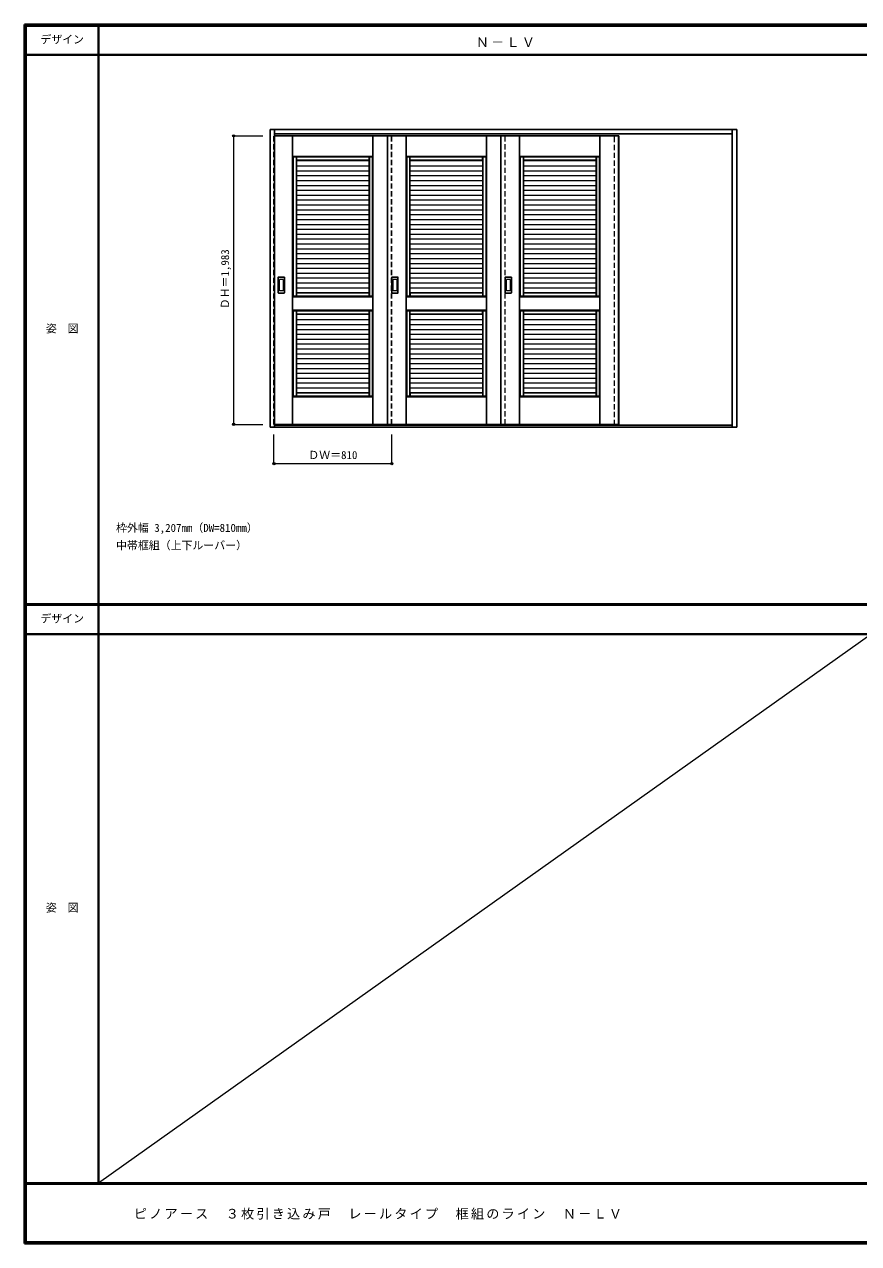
# Model space of a CAD drawing. Units: millimetres, scale not verified. Extents: x -6000 to 5700, y -4307 to 4175.
# Drawn here: x -6000 to -267, y -4205 to 4175 of the extents above; entities that cross this region are included whole.
import ezdxf
from ezdxf.enums import TextEntityAlignment as Align

# ---------------------------------------------------------------- set-up
doc = ezdxf.new("R2010")
doc.units = ezdxf.units.MM
doc.header["$LTSCALE"] = 30
doc.header["$PDMODE"] = 32
doc.header["$PDSIZE"] = 15
doc.linetypes.add('DASHED1', pattern=[1.8, 1.2, -0.6])
for name, color, linetype, lineweight in [('0-2_扉', 3, 'Continuous', 25), ('0-3_仕上げ', 7, 'Continuous', 18), ('0-4_枠', 3, 'Continuous', 25), ('0-6_引手', 3, 'Continuous', 25), ('0-B_寸法', 7, 'Continuous', 9), ('F-0_補助線', 7, 'Continuous', 18), ('F-1_枠', 6, 'Continuous', 40)]:
    doc.layers.add(name, color=color, linetype=linetype, lineweight=lineweight)
doc.layers.add('0-A_文字', color=7, linetype='Continuous')
doc.layers.add('F-A_文字', color=7, linetype='Continuous')
doc.styles.add('ＭＳ ゴシック', font='')
doc.styles.get('ＭＳ ゴシック').set_extended_font_data('MS Gothic')

msp = doc.modelspace()

# ---------------------------------------------------------------- linework, layer by layer
at = {"layer": '0-2_扉'}
for p, q in [((-4282, 3409), (-1915, 3409)), ((-3505, 3409), (-3505, 1426)), ((-2725, 3409), (-2725, 1426)), ((-1915, 3409), (-1915, 1426)), ((-4282, 1426), (-1915, 1426))]:
    msp.add_line(p, q, dxfattribs=at)
at = {"layer": '0-2_扉', "color": 4, "linetype": 'DASHED1', "lineweight": 9}
for p, q in [((-3475, 1426), (-3475, 3409)), ((-2695, 1426), (-2695, 3409))]:
    msp.add_line(p, q, dxfattribs=at)
msp.add_lwpolyline([(-4282, 1426), (-4285, 1426), (-4285, 3409), (-4282, 3409)], dxfattribs=at)
at = {"layer": '0-3_仕上げ', "color": 4, "linetype": 'DASHED1', "lineweight": 9}
for p, q in [((-4283, 1426), (-4283, 3409)), ((-3477, 1426), (-3477, 3409)), ((-2697, 1426), (-2697, 3409))]:
    msp.add_line(p, q, dxfattribs=at)
at = {"layer": '0-3_仕上げ'}
for p, q in [((-4157, 1426), (-4157, 3409)), ((-4156, 3268), (-4156, 3409)), ((-4155, 3269), (-4155, 3409)), ((-3605, 3269), (-3605, 3409)), ((-3604, 3268), (-3604, 3409)), ((-3603, 1426), (-3603, 3409)), ((-3503, 1426), (-3503, 3409)), ((-3377, 1426), (-3377, 3409)), ((-3376, 3268), (-3376, 3409)), ((-3375, 3269), (-3375, 3409)), ((-2825, 3269), (-2825, 3409)), ((-2824, 3268), (-2824, 3409)), ((-2823, 1426), (-2823, 3409)), ((-2723, 1426), (-2723, 3409)), ((-2597, 1426), (-2597, 3409)), ((-2596, 3268), (-2596, 3409)), ((-2595, 3269), (-2595, 3409)), ((-2045, 3269), (-2045, 3409)), ((-2044, 3268), (-2044, 3409)), ((-2043, 1426), (-2043, 3409)), ((-1917, 1426), (-1917, 3409)), ((-4155, 3269), (-4156, 3268)), ((-4155, 3269), (-3605, 3269)), ((-3605, 3269), (-3604, 3268)), ((-3375, 3269), (-3376, 3268)), ((-3375, 3269), (-2825, 3269)), ((-2825, 3269), (-2824, 3268)), ((-2595, 3269), (-2596, 3268)), ((-2595, 3269), (-2045, 3269)), ((-2045, 3269), (-2044, 3268)), ((-4156, 3268), (-4153, 3265)), ((-3608, 3263), (-4152, 3263)), ((-4152, 3263), (-4152, 2307)), ((-4131, 3263), (-4131, 2307)), ((-3630, 3240.04), (-4130, 3240.04)), ((-4130, 3238.54), (-3630, 3238.54)), ((-4130, 3202.47), (-3630, 3202.47)), ((-4129, 3242), (-3631, 3242)), ((-3629, 3263), (-3629, 2307)), ((-3608, 3263), (-3608, 2307)), ((-3607, 3265), (-3604, 3268)), ((-3376, 3268), (-3373, 3265)), ((-2828, 3263), (-3372, 3263)), ((-3372, 3263), (-3372, 2307)), ((-3351, 3263), (-3351, 2307)), ((-2850, 3240.04), (-3350, 3240.04)), ((-3350, 3238.54), (-2850, 3238.54)), ((-3350, 3202.47), (-2850, 3202.47)), ((-3349, 3242), (-2851, 3242)), ((-2849, 3263), (-2849, 2307)), ((-2828, 3263), (-2828, 2307)), ((-2827, 3265), (-2824, 3268)), ((-2596, 3268), (-2593, 3265)), ((-2048, 3263), (-2592, 3263)), ((-2592, 3263), (-2592, 2307)), ((-2571, 3263), (-2571, 2307)), ((-2070, 3240.04), (-2570, 3240.04)), ((-2570, 3238.54), (-2070, 3238.54)), ((-2570, 3202.47), (-2070, 3202.47)), ((-2569, 3242), (-2071, 3242)), ((-2069, 3263), (-2069, 2307)), ((-2048, 3263), (-2048, 2307)), ((-2047, 3265), (-2044, 3268)), ((-4130, 3168.97), (-3630, 3168.97)), ((-4130, 3135.47), (-3630, 3135.47)), ((-4130, 3101.97), (-3630, 3101.97)), ((-3350, 3168.97), (-2850, 3168.97)), ((-3350, 3135.47), (-2850, 3135.47)), ((-3350, 3101.97), (-2850, 3101.97)), ((-2570, 3168.97), (-2070, 3168.97)), ((-2570, 3135.47), (-2070, 3135.47)), ((-2570, 3101.97), (-2070, 3101.97)), ((-4130, 3068.47), (-3630, 3068.47)), ((-4130, 3034.97), (-3630, 3034.97)), ((-3350, 3068.47), (-2850, 3068.47)), ((-3350, 3034.97), (-2850, 3034.97)), ((-2570, 3068.47), (-2070, 3068.47)), ((-2570, 3034.97), (-2070, 3034.97)), ((-4130, 3001.47), (-3630, 3001.47)), ((-4130, 2967.97), (-3630, 2967.97)), ((-4130, 2934.47), (-3630, 2934.47)), ((-3350, 3001.47), (-2850, 3001.47)), ((-3350, 2967.97), (-2850, 2967.97)), ((-3350, 2934.47), (-2850, 2934.47)), ((-2570, 3001.47), (-2070, 3001.47)), ((-2570, 2967.97), (-2070, 2967.97)), ((-2570, 2934.47), (-2070, 2934.47)), ((-4130, 2900.97), (-3630, 2900.97)), ((-4130, 2867.47), (-3630, 2867.47)), ((-3350, 2900.97), (-2850, 2900.97)), ((-3350, 2867.47), (-2850, 2867.47)), ((-2570, 2900.97), (-2070, 2900.97)), ((-2570, 2867.47), (-2070, 2867.47)), ((-4130, 2833.97), (-3630, 2833.97)), ((-4130, 2800.47), (-3630, 2800.47)), ((-4130, 2766.97), (-3630, 2766.97)), ((-3350, 2833.97), (-2850, 2833.97)), ((-3350, 2800.47), (-2850, 2800.47)), ((-3350, 2766.97), (-2850, 2766.97)), ((-2570, 2833.97), (-2070, 2833.97)), ((-2570, 2800.47), (-2070, 2800.47)), ((-2570, 2766.97), (-2070, 2766.97)), ((-4130, 2733.47), (-3630, 2733.47)), ((-4130, 2699.97), (-3630, 2699.97)), ((-3350, 2733.47), (-2850, 2733.47)), ((-3350, 2699.97), (-2850, 2699.97)), ((-2570, 2733.47), (-2070, 2733.47)), ((-2570, 2699.97), (-2070, 2699.97)), ((-4130, 2666.47), (-3630, 2666.47)), ((-4130, 2632.97), (-3630, 2632.97)), ((-4130, 2599.47), (-3630, 2599.47)), ((-3350, 2666.47), (-2850, 2666.47)), ((-3350, 2632.97), (-2850, 2632.97)), ((-3350, 2599.47), (-2850, 2599.47)), ((-2570, 2666.47), (-2070, 2666.47)), ((-2570, 2632.97), (-2070, 2632.97)), ((-2570, 2599.47), (-2070, 2599.47)), ((-4130, 2565.97), (-3630, 2565.97)), ((-4130, 2532.47), (-3630, 2532.47)), ((-3350, 2565.97), (-2850, 2565.97)), ((-3350, 2532.47), (-2850, 2532.47)), ((-2570, 2565.97), (-2070, 2565.97)), ((-2570, 2532.47), (-2070, 2532.47)), ((-4130, 2498.97), (-3630, 2498.97)), ((-4130, 2465.47), (-3630, 2465.47)), ((-4130, 2431.97), (-3630, 2431.97)), ((-3350, 2498.97), (-2850, 2498.97)), ((-3350, 2465.47), (-2850, 2465.47)), ((-3350, 2431.97), (-2850, 2431.97)), ((-2570, 2498.97), (-2070, 2498.97)), ((-2570, 2465.47), (-2070, 2465.47)), ((-2570, 2431.97), (-2070, 2431.97)), ((-4130, 2398.47), (-3630, 2398.47)), ((-4130, 2364.97), (-3630, 2364.97)), ((-3350, 2398.47), (-2850, 2398.47)), ((-3350, 2364.97), (-2850, 2364.97)), ((-2570, 2398.47), (-2070, 2398.47)), ((-2570, 2364.97), (-2070, 2364.97)), ((-4153, 2307), (-4156, 2304)), ((-4155, 2303), (-4156, 2304)), ((-4156, 2210), (-4156, 2304)), ((-4155, 2211), (-4155, 2303)), ((-4155, 2303), (-3605, 2303)), ((-4130, 2331.47), (-3630, 2331.47)), ((-4130, 2329), (-4129, 2328)), ((-3630, 2329), (-3631, 2328)), ((-3631, 2328), (-3631, 2307)), ((-3604, 2304), (-3607, 2307)), ((-3605, 2303), (-3604, 2304)), ((-3605, 2211), (-3605, 2303)), ((-3373, 2307), (-3376, 2304)), ((-3375, 2303), (-3376, 2304)), ((-3376, 2210), (-3376, 2304)), ((-3375, 2211), (-3375, 2303)), ((-3375, 2303), (-2825, 2303)), ((-3350, 2331.47), (-2850, 2331.47)), ((-3350, 2329), (-3349, 2328)), ((-2850, 2329), (-2851, 2328)), ((-2851, 2328), (-2851, 2307)), ((-2824, 2304), (-2827, 2307)), ((-2825, 2303), (-2824, 2304)), ((-2825, 2211), (-2825, 2303)), ((-2593, 2307), (-2596, 2304)), ((-2595, 2303), (-2596, 2304)), ((-2596, 2210), (-2596, 2304)), ((-2595, 2211), (-2595, 2303)), ((-2595, 2303), (-2045, 2303)), ((-2570, 2331.47), (-2070, 2331.47)), ((-2570, 2329), (-2569, 2328)), ((-2070, 2329), (-2071, 2328)), ((-2071, 2328), (-2071, 2307)), ((-2044, 2304), (-2047, 2307)), ((-2045, 2303), (-2044, 2304)), ((-2045, 2211), (-2045, 2303)), ((-4156, 2210), (-4155, 2211)), ((-4156, 2210), (-4153, 2207)), ((-3605, 2211), (-4155, 2211)), ((-3608, 2205), (-4152, 2205)), ((-4152, 2205), (-4152, 1620)), ((-4131, 2205), (-4131, 1620)), ((-3630, 2182.04), (-4130, 2182.04)), ((-4129, 2184), (-3631, 2184)), ((-3629, 2205), (-3629, 1620)), ((-3608, 2205), (-3608, 1620)), ((-3604, 2210), (-3605, 2211)), ((-3376, 2210), (-3375, 2211)), ((-3376, 2210), (-3373, 2207)), ((-2825, 2211), (-3375, 2211)), ((-2828, 2205), (-3372, 2205)), ((-3372, 2205), (-3372, 1620)), ((-3351, 2205), (-3351, 1620)), ((-2850, 2182.04), (-3350, 2182.04)), ((-3349, 2184), (-2851, 2184)), ((-2849, 2205), (-2849, 1620)), ((-2828, 2205), (-2828, 1620)), ((-2824, 2210), (-2825, 2211)), ((-2596, 2210), (-2595, 2211)), ((-2596, 2210), (-2593, 2207)), ((-2045, 2211), (-2595, 2211)), ((-2048, 2205), (-2592, 2205)), ((-2592, 2205), (-2592, 1620)), ((-2571, 2205), (-2571, 1620)), ((-2070, 2182.04), (-2570, 2182.04)), ((-2569, 2184), (-2071, 2184)), ((-2069, 2205), (-2069, 1620)), ((-2048, 2205), (-2048, 1620)), ((-2044, 2210), (-2045, 2211)), ((-4130, 2145.97), (-3630, 2145.97)), ((-4130, 2112.47), (-3630, 2112.47)), ((-3350, 2145.97), (-2850, 2145.97)), ((-3350, 2112.47), (-2850, 2112.47)), ((-2570, 2145.97), (-2070, 2145.97)), ((-2570, 2112.47), (-2070, 2112.47)), ((-4130, 2078.97), (-3630, 2078.97)), ((-4130, 2045.47), (-3630, 2045.47)), ((-4130, 2011.97), (-3630, 2011.97)), ((-3350, 2078.97), (-2850, 2078.97)), ((-3350, 2045.47), (-2850, 2045.47)), ((-3350, 2011.97), (-2850, 2011.97)), ((-2570, 2078.97), (-2070, 2078.97)), ((-2570, 2045.47), (-2070, 2045.47)), ((-2570, 2011.97), (-2070, 2011.97)), ((-4130, 1978.47), (-3630, 1978.47)), ((-4130, 1944.97), (-3630, 1944.97)), ((-3350, 1978.47), (-2850, 1978.47)), ((-3350, 1944.97), (-2850, 1944.97)), ((-2570, 1978.47), (-2070, 1978.47)), ((-2570, 1944.97), (-2070, 1944.97)), ((-4130, 1911.47), (-3630, 1911.47)), ((-4130, 1877.97), (-3630, 1877.97)), ((-4130, 1844.47), (-3630, 1844.47)), ((-3350, 1911.47), (-2850, 1911.47)), ((-3350, 1877.97), (-2850, 1877.97)), ((-3350, 1844.47), (-2850, 1844.47)), ((-2570, 1911.47), (-2070, 1911.47)), ((-2570, 1877.97), (-2070, 1877.97)), ((-2570, 1844.47), (-2070, 1844.47)), ((-4130, 1810.97), (-3630, 1810.97)), ((-4130, 1777.47), (-3630, 1777.47)), ((-3350, 1810.97), (-2850, 1810.97)), ((-3350, 1777.47), (-2850, 1777.47)), ((-2570, 1810.97), (-2070, 1810.97)), ((-2570, 1777.47), (-2070, 1777.47)), ((-4130, 1743.97), (-3630, 1743.97)), ((-4130, 1710.47), (-3630, 1710.47)), ((-4130, 1676.97), (-3630, 1676.97)), ((-3350, 1743.97), (-2850, 1743.97)), ((-3350, 1710.47), (-2850, 1710.47)), ((-3350, 1676.97), (-2850, 1676.97)), ((-2570, 1743.97), (-2070, 1743.97)), ((-2570, 1710.47), (-2070, 1710.47)), ((-2570, 1676.97), (-2070, 1676.97)), ((-4153, 1620), (-4156, 1617)), ((-4156, 1426), (-4156, 1617)), ((-4155, 1616), (-4156, 1617)), ((-4155, 1426), (-4155, 1616)), ((-4155, 1616), (-3605, 1616)), ((-4130, 1643.47), (-3630, 1643.47)), ((-4130, 1642), (-4129, 1641)), ((-3631, 1641), (-4129, 1641)), ((-4129, 1641), (-4129, 1620)), ((-3630, 1642), (-3631, 1641)), ((-3631, 1641), (-3631, 1620)), ((-3604, 1617), (-3607, 1620)), ((-3605, 1616), (-3604, 1617)), ((-3605, 1426), (-3605, 1616)), ((-3604, 1426), (-3604, 1617)), ((-3373, 1620), (-3376, 1617)), ((-3376, 1426), (-3376, 1617)), ((-3375, 1616), (-3376, 1617)), ((-3375, 1426), (-3375, 1616)), ((-3375, 1616), (-2825, 1616)), ((-3350, 1643.47), (-2850, 1643.47)), ((-3350, 1642), (-3349, 1641)), ((-2851, 1641), (-3349, 1641)), ((-3349, 1641), (-3349, 1620)), ((-2850, 1642), (-2851, 1641)), ((-2851, 1641), (-2851, 1620)), ((-2824, 1617), (-2827, 1620)), ((-2825, 1616), (-2824, 1617)), ((-2825, 1426), (-2825, 1616)), ((-2824, 1426), (-2824, 1617)), ((-2593, 1620), (-2596, 1617)), ((-2596, 1426), (-2596, 1617)), ((-2595, 1616), (-2596, 1617)), ((-2595, 1426), (-2595, 1616)), ((-2595, 1616), (-2045, 1616)), ((-2570, 1643.47), (-2070, 1643.47)), ((-2570, 1642), (-2569, 1641)), ((-2071, 1641), (-2569, 1641)), ((-2569, 1641), (-2569, 1620)), ((-2070, 1642), (-2071, 1641)), ((-2071, 1641), (-2071, 1620)), ((-2044, 1617), (-2047, 1620)), ((-2045, 1616), (-2044, 1617)), ((-2045, 1426), (-2045, 1616)), ((-2044, 1426), (-2044, 1617))]:
    msp.add_line(p, q, dxfattribs=at)
at = {"layer": '0-3_仕上げ', "color": 3, "lineweight": 25}
for p, q in [((-4153, 2307), (-4153, 3265)), ((-4153, 3265), (-3607, 3265)), ((-4130, 2307), (-4130, 3265)), ((-3630, 3241), (-4130, 3241)), ((-3630, 2307), (-3630, 3265)), ((-3607, 2307), (-3607, 3265)), ((-3373, 2307), (-3373, 3265)), ((-3373, 3265), (-2827, 3265)), ((-3350, 2307), (-3350, 3265)), ((-2850, 3241), (-3350, 3241)), ((-2850, 2307), (-2850, 3265)), ((-2827, 2307), (-2827, 3265)), ((-2593, 2307), (-2593, 3265)), ((-2593, 3265), (-2047, 3265)), ((-2570, 2307), (-2570, 3265)), ((-2070, 3241), (-2570, 3241)), ((-2070, 2307), (-2070, 3265)), ((-2047, 2307), (-2047, 3265)), ((-4153, 2307), (-3607, 2307)), ((-3630, 2329), (-4130, 2329)), ((-3373, 2307), (-2827, 2307)), ((-2850, 2329), (-3350, 2329)), ((-2593, 2307), (-2047, 2307)), ((-2070, 2329), (-2570, 2329)), ((-4153, 2207), (-4153, 1620)), ((-3607, 2207), (-4153, 2207)), ((-4130, 1620), (-4130, 2207)), ((-3630, 2183), (-4130, 2183)), ((-3630, 1620), (-3630, 2207)), ((-3607, 2207), (-3607, 1620)), ((-3373, 2207), (-3373, 1620)), ((-2827, 2207), (-3373, 2207)), ((-3350, 1620), (-3350, 2207)), ((-2850, 2183), (-3350, 2183)), ((-2850, 1620), (-2850, 2207)), ((-2827, 2207), (-2827, 1620)), ((-2593, 2207), (-2593, 1620)), ((-2047, 2207), (-2593, 2207)), ((-2570, 1620), (-2570, 2207)), ((-2070, 2183), (-2570, 2183)), ((-2070, 1620), (-2070, 2207)), ((-2047, 2207), (-2047, 1620)), ((-4153, 1620), (-3607, 1620)), ((-3630, 1642), (-4130, 1642)), ((-3373, 1620), (-2827, 1620)), ((-2850, 1642), (-3350, 1642)), ((-2593, 1620), (-2047, 1620)), ((-2070, 1642), (-2570, 1642))]:
    msp.add_line(p, q, dxfattribs=at)
at = {"layer": '0-3_仕上げ'}
for points in [[(-4130, 3241), (-4129, 3242), (-4129, 3263)], [(-3630, 3241), (-3631, 3242), (-3631, 3263)], [(-3350, 3241), (-3349, 3242), (-3349, 3263)], [(-2850, 3241), (-2851, 3242), (-2851, 3263)], [(-2570, 3241), (-2569, 3242), (-2569, 3263)], [(-2070, 3241), (-2071, 3242), (-2071, 3263)], [(-3631, 2328), (-4129, 2328), (-4129, 2307)], [(-3607, 2207), (-3604, 2210), (-3604, 2304)], [(-2851, 2328), (-3349, 2328), (-3349, 2307)], [(-2827, 2207), (-2824, 2210), (-2824, 2304)], [(-2071, 2328), (-2569, 2328), (-2569, 2307)], [(-2047, 2207), (-2044, 2210), (-2044, 2304)], [(-4130, 2183), (-4129, 2184), (-4129, 2205)], [(-3630, 2183), (-3631, 2184), (-3631, 2205)], [(-3350, 2183), (-3349, 2184), (-3349, 2205)], [(-2850, 2183), (-2851, 2184), (-2851, 2205)], [(-2570, 2183), (-2569, 2184), (-2569, 2205)], [(-2070, 2183), (-2071, 2184), (-2071, 2205)]]:
    msp.add_lwpolyline(points, dxfattribs=at)
at = {"layer": '0-4_枠'}
for p, q in [((-4312, 1406), (-4312, 3453)), ((-4312, 3453), (-1105, 3453)), ((-4282, 1406), (-4282, 3453)), ((-1135, 1406), (-1135, 3453)), ((-1105, 3453), (-1105, 1406)), ((-4282, 3423), (-1135, 3423)), ((-1105, 1406), (-4312, 1406)), ((-1135, 1421), (-4282, 1421))]:
    msp.add_line(p, q, dxfattribs=at)
at = {"layer": '0-4_枠', "color": 4, "linetype": 'DASHED1', "lineweight": 9}
for p, q in [((-1945, 1421), (-1945, 3423)), ((-1915, 1421), (-1915, 3423))]:
    msp.add_line(p, q, dxfattribs=at)
at = {"layer": '0-6_引手'}
for p, q in [((-4255, 2330), (-4255, 2437)), ((-4214.5, 2438.5), (-4253.5, 2438.5)), ((-4213, 2437), (-4213, 2330)), ((-3475, 2330), (-3475, 2437)), ((-3434.5, 2438.5), (-3473.5, 2438.5)), ((-3433, 2437), (-3433, 2330)), ((-2695, 2330), (-2695, 2437)), ((-2654.5, 2438.5), (-2693.5, 2438.5)), ((-2653, 2437), (-2653, 2330)), ((-4214.5, 2328.5), (-4253.5, 2328.5)), ((-3434.5, 2328.5), (-3473.5, 2328.5)), ((-2654.5, 2328.5), (-2693.5, 2328.5))]:
    msp.add_line(p, q, dxfattribs=at)
at = {"layer": '0-6_引手', "color": 7, "lineweight": 18}
for p, q in [((-4246.5, 2346), (-4246.5, 2421)), ((-4223, 2422.5), (-4245, 2422.5)), ((-4221.5, 2421), (-4221.5, 2346)), ((-3466.5, 2346), (-3466.5, 2421)), ((-3443, 2422.5), (-3465, 2422.5)), ((-3441.5, 2421), (-3441.5, 2346)), ((-2686.5, 2346), (-2686.5, 2421)), ((-2663, 2422.5), (-2685, 2422.5)), ((-2661.5, 2421), (-2661.5, 2346)), ((-4223, 2344.5), (-4245, 2344.5)), ((-3443, 2344.5), (-3465, 2344.5)), ((-2663, 2344.5), (-2685, 2344.5))]:
    msp.add_line(p, q, dxfattribs=at)
at = {"layer": '0-6_引手'}
for centre, start, end in [((-4253.5, 2437), 90, 180), ((-4214.5, 2437), 0, 90), ((-3473.5, 2437), 90, 180), ((-3434.5, 2437), 0, 90), ((-2693.5, 2437), 90, 180), ((-2654.5, 2437), 0, 90), ((-4253.5, 2330), 180, 270), ((-4214.5, 2330), 270, 0), ((-3473.5, 2330), 180, 270), ((-3434.5, 2330), 270, 0), ((-2693.5, 2330), 180, 270), ((-2654.5, 2330), 270, 0)]:
    msp.add_arc(centre, 1.5, start, end, dxfattribs=at)
at = {"layer": '0-6_引手', "color": 7, "lineweight": 18}
for centre, start, end in [((-4245, 2421), 90, 180), ((-4223, 2421), 0, 90), ((-3465, 2421), 90, 180), ((-3443, 2421), 0, 90), ((-2685, 2421), 90, 180), ((-2663, 2421), 0, 90), ((-4245, 2346), 180, 270), ((-4223, 2346), 270, 0), ((-3465, 2346), 180, 270), ((-3443, 2346), 270, 0), ((-2685, 2346), 180, 270), ((-2663, 2346), 270, 0)]:
    msp.add_arc(centre, 1.5, start, end, dxfattribs=at)
at = {"layer": '0-B_寸法', "color": 4}
for p, q in [((-4562, 3409), (-4362, 3409)), ((-4562, 3409), (-4562, 1426)), ((-4562, 1426), (-4362, 1426)), ((-4285, 1156), (-4285, 1356))]:
    msp.add_line(p, q, dxfattribs=at)
msp.add_lwpolyline([(-4285, 1156), (-3475, 1156), (-3475, 1356)], dxfattribs=at)
at = {"layer": '0-B_寸法'}
for p in [(-4562, 3409), (-4562, 1426), (-4285, 1156), (-3475, 1156)]:
    msp.add_point(p, dxfattribs=at)
at = {"layer": 'F-0_補助線'}
msp.add_line((100, 184.5), (-5490, -3790), dxfattribs=at)
at = {"layer": 'F-1_枠'}
for p, q in [((-6000, 4175), (5700, 4175)), ((-6000, 4175), (-6000, -4205)), ((-6000, 4170), (5700, 4170)), ((-6000, 4165), (5700, 4165)), ((-5995, 4175), (-5995, -4205)), ((-5990, 4175), (-5990, -4205)), ((-5490, 4175), (-5490, -3790)), ((-6000, 3965), (5700, 3965)), ((-6000, 190.5), (5700, 190.5)), ((-6000, 187.5), (5700, 187.5)), ((-6000, 184.5), (5700, 184.5)), ((-6000, -15.5), (5700, -15.5)), ((5700, -3790), (-6000, -3790)), ((5700, -3795), (-6000, -3795)), ((5700, -4195), (-6000, -4195)), ((5700, -4200), (-6000, -4200)), ((5700, -4205), (-6000, -4205))]:
    msp.add_line(p, q, dxfattribs=at)

# ---------------------------------------------------------------- texts
at = {"layer": '0-A_文字', "style": 'ＭＳ ゴシック'}
for s, p in [('枠外幅 3,207mm（DW=810mm）', (-5370, 670.5)), ('中帯框組（上下ルーバー）', (-5370, 550.5))]:
    msp.add_text(s, height=54.99, dxfattribs=at).set_placement(p, align=Align.BOTTOM_LEFT)
at = {"layer": '0-A_文字', "insert": (-2897.5, 4020), "char_height": 65.98, "attachment_point": 7, "style": 'ＭＳ ゴシック'}
msp.add_mtext('\\T1.17;Ｎ－ＬＶ', dxfattribs=at)
at = {"layer": '0-B_寸法', "style": 'ＭＳ ゴシック'}
msp.add_text('ＤＨ＝1,983', height=54.99, rotation=90, dxfattribs=at).set_placement((-4577, 2217.25), align=Align.BOTTOM_LEFT)
msp.add_text('ＤＷ＝810', height=54.99, dxfattribs=at).set_placement((-4048.75, 1171), align=Align.BOTTOM_LEFT)
at = {"layer": 'F-A_文字', "style": 'ＭＳ ゴシック'}
for s, p in [('デザイン', (-5890, 4027.5)), ('姿\u3000図', (-5852.5, 2040.25)), ('デザイン', (-5890, 47)), ('姿\u3000図', (-5852.5, -1940.25))]:
    msp.add_text(s, height=54.99, dxfattribs=at).set_placement(p, align=Align.BOTTOM_LEFT)
at = {"layer": 'F-A_文字', "insert": (-5247.55, -4040), "char_height": 65.98, "attachment_point": 7, "style": 'ＭＳ ゴシック'}
msp.add_mtext('\\T1.17;ピノアース\u3000３枚引き込み戸\u3000レールタイプ\u3000框組のライン\u3000Ｎ－ＬＶ', dxfattribs=at)

doc.saveas('drawing.dxf')
